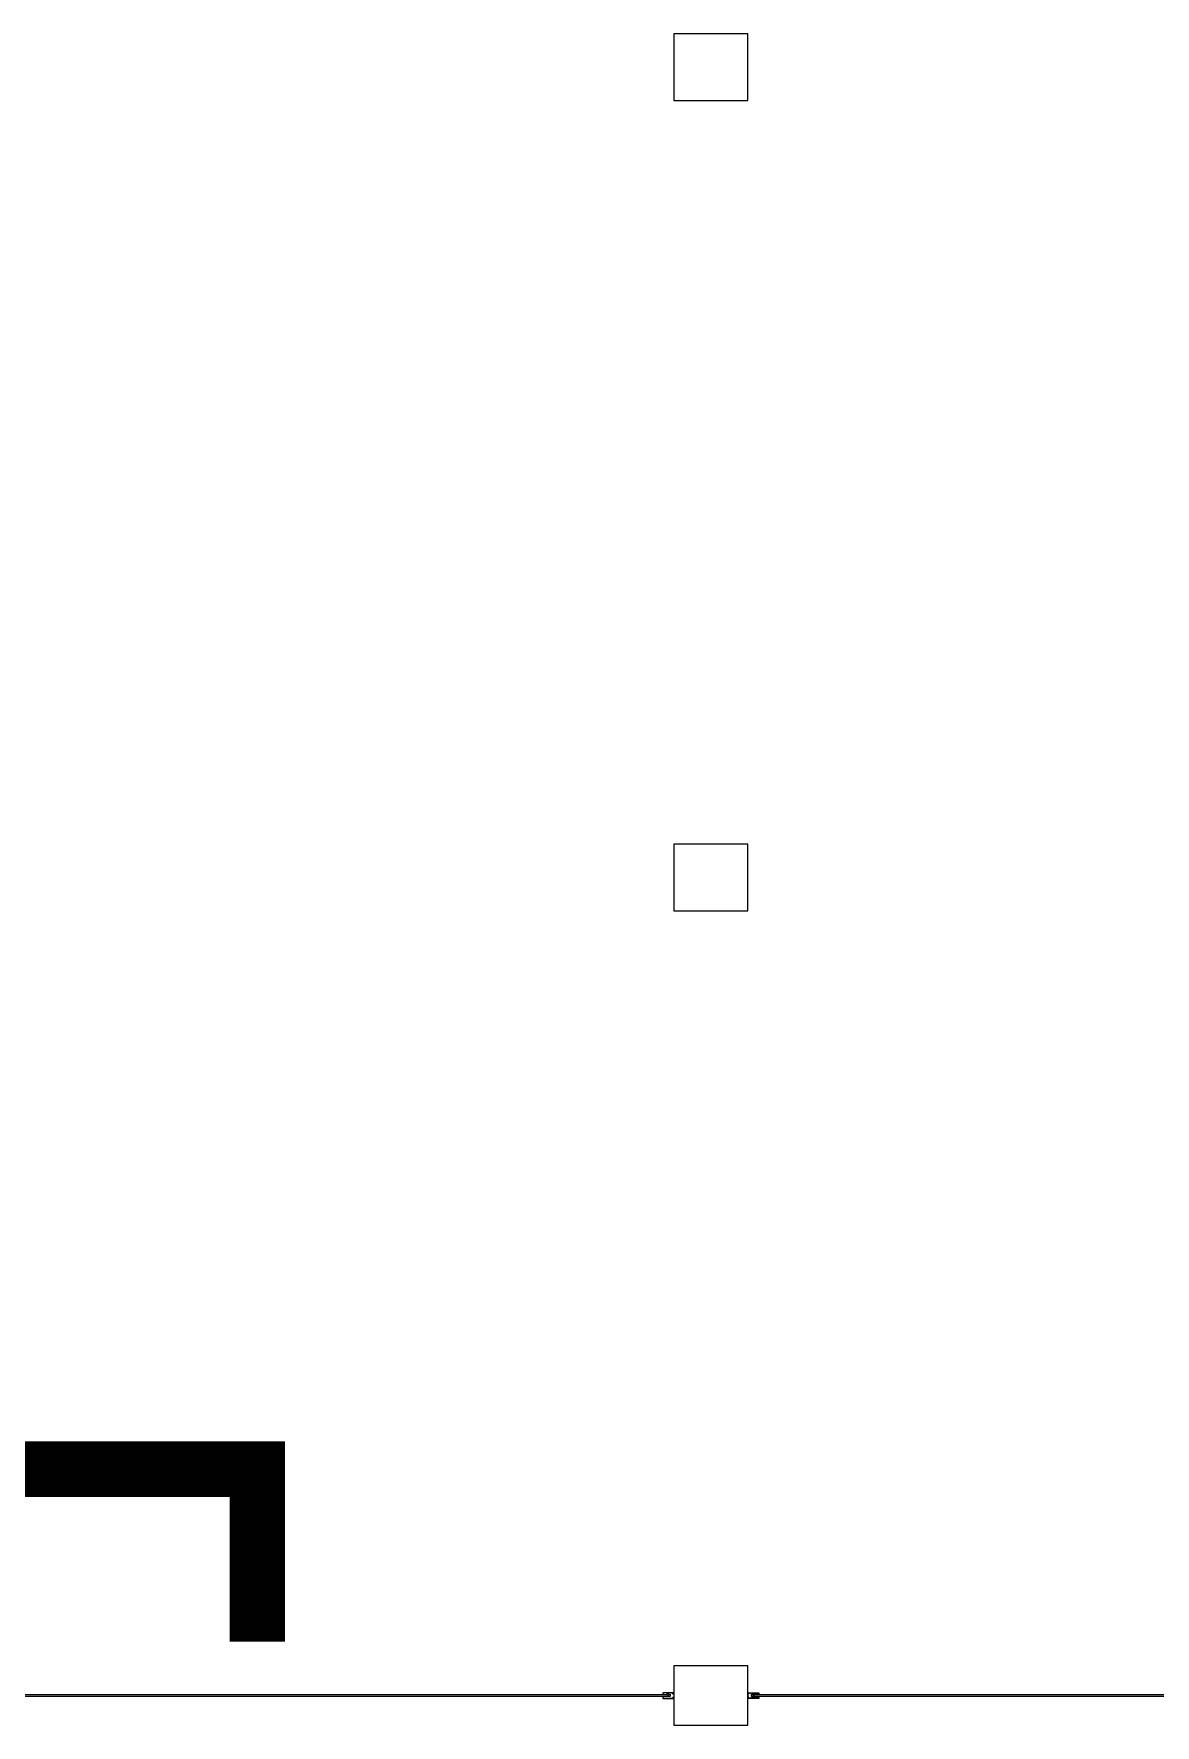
# Model space of a CAD drawing. Header units: millimetres. Extents: x 0 to 356400, y 0 to 68257.
# Drawn here: x 198818 to 199424, y 4902 to 5816 of the extents above; entities that cross this region are included whole.
import ezdxf

# ---------------------------------------------------------------- set-up
doc = ezdxf.new("R2010")
doc.units = ezdxf.units.MM
doc.header["$LTSCALE"] = 75
doc.layers.add('8', color=8, linetype='Continuous')
doc.layers.add('AA-XXXX-TXT1', color=2, linetype='Continuous')

# ---------------------------------------------------------------- blocks, each defined once
blk = doc.blocks.new('G$C7369CDF7')
at = {"layer": '8'}
for p, q in [((61218, 23600), (61218, 33300)), ((61243, 33300), (61243, 23600)), ((39680, 23550), (38780, 23550)), ((38780, 23550), (38780, 22550)), ((39680, 22550), (39680, 23550)), ((50630, 23550), (49730, 23550)), ((49730, 23550), (49730, 22550)), ((50630, 22550), (50630, 23550)), ((61630, 23550), (60830, 23550)), ((60830, 23550), (60830, 22550)), ((61193, 23560), (61193, 23700)), ((61193, 23700), (61218, 23700)), ((61203, 23560), (61193, 23560)), ((61194, 23562), (61194, 23699)), ((61194, 23699), (61216, 23699)), ((61204, 23562), (61194, 23562)), ((61216, 23642), (61201, 23642)), ((61201, 23642), (61201, 23629)), ((61201, 23629), (61211, 23629)), ((61205, 23641), (61203, 23640)), ((61203, 23640), (61203, 23631)), ((61218, 23640), (61203, 23640)), ((61203, 23640), (61203, 23630)), ((61205, 23630), (61203, 23631)), ((61203, 23630), (61213, 23630)), ((61203, 23550), (61203, 23560)), ((61204, 23550), (61203, 23550)), ((61204, 23550), (61203, 23550)), ((61206, 23570), (61204, 23570)), ((61204, 23570), (61204, 23570)), ((61204, 23570), (61204, 23550)), ((61204, 23550), (61204, 23562)), ((61204, 23550), (61256, 23550)), ((61205, 23640), (61205, 23641)), ((61207, 23641), (61205, 23640)), ((61205, 23638), (61210, 23638)), ((61205, 23638), (61205, 23633)), ((61205, 23633), (61210, 23633)), ((61205, 23631), (61205, 23630)), ((61207, 23630), (61205, 23631)), ((61206, 23570), (61206, 23552)), ((61206, 23552), (61255, 23552)), ((61207, 23640), (61207, 23641)), ((61209, 23641), (61207, 23640)), ((61207, 23631), (61207, 23630)), ((61209, 23630), (61207, 23631)), ((61209, 23640), (61209, 23641)), ((61211, 23641), (61209, 23640)), ((61209, 23631), (61209, 23630)), ((61211, 23630), (61209, 23631)), ((61210, 23633), (61210, 23638)), ((61211, 23640), (61211, 23641)), ((61213, 23641), (61211, 23640)), ((61211, 23631), (61211, 23630)), ((61213, 23630), (61211, 23631)), ((61211, 23629), (61211, 23599)), ((61211, 23599), (61244, 23599)), ((61213, 23638), (61213, 23641)), ((61213, 23630), (61213, 23632)), ((61213, 23630), (61213, 23600)), ((61213, 23600), (61243, 23600)), ((61216, 23699), (61216, 23642)), ((61218, 23700), (61218, 23640)), ((61243, 23600), (61218, 23600)), ((61243, 23600), (61243, 23700)), ((61243, 23700), (61268, 23700)), ((61244, 23599), (61244, 23699)), ((61244, 23699), (61266, 23699)), ((61255, 23570), (61256, 23570)), ((61255, 23552), (61255, 23570)), ((61256, 23550), (61256, 23570)), ((61266, 23562), (61256, 23562)), ((61256, 23562), (61256, 23550)), ((61256, 23550), (61258, 23550)), ((61256, 23550), (61258, 23550)), ((61268, 23560), (61258, 23560)), ((61258, 23560), (61258, 23550)), ((61266, 23699), (61266, 23562)), ((61268, 23700), (61268, 23560)), ((61630, 22550), (61630, 23550)), ((38780, 22550), (39680, 22550)), ((49730, 22550), (50630, 22550)), ((60830, 22550), (61630, 22550)), ((61203, 22540), (61193, 22540)), ((61193, 22540), (61193, 22400)), ((61193, 22400), (61218, 22400)), ((61204, 22539), (61194, 22539)), ((61194, 22539), (61194, 22401)), ((61194, 22401), (61216, 22401)), ((61201, 22458), (61201, 22471)), ((61201, 22471), (61211, 22471)), ((61216, 22458), (61201, 22458)), ((61204, 22550), (61203, 22550)), ((61204, 22550), (61203, 22550)), ((61203, 22550), (61203, 22540)), ((61205, 22470), (61203, 22469)), ((61203, 22460), (61203, 22470)), ((61203, 22470), (61213, 22470)), ((61203, 22460), (61203, 22469)), ((61205, 22459), (61203, 22460)), ((61218, 22460), (61203, 22460)), ((61204, 22550), (61204, 22539)), ((61204, 22530), (61204, 22550)), ((61204, 22550), (61256, 22550)), ((61206, 22530), (61204, 22530)), ((61204, 22530), (61204, 22530)), ((61205, 22469), (61205, 22470)), ((61207, 22470), (61205, 22469)), ((61205, 22467), (61210, 22467)), ((61205, 22462), (61205, 22467)), ((61205, 22462), (61210, 22462)), ((61205, 22460), (61205, 22459)), ((61207, 22459), (61205, 22460)), ((61206, 22530), (61206, 22548)), ((61206, 22548), (61255, 22548)), ((61207, 22469), (61207, 22470)), ((61209, 22470), (61207, 22469)), ((61207, 22460), (61207, 22459)), ((61209, 22459), (61207, 22460)), ((61209, 22469), (61209, 22470)), ((61211, 22470), (61209, 22469)), ((61209, 22460), (61209, 22459)), ((61211, 22459), (61209, 22460)), ((61210, 22467), (61210, 22462)), ((61211, 22471), (61211, 22501)), ((61211, 22501), (61244, 22501)), ((61211, 22469), (61211, 22470)), ((61213, 22470), (61211, 22469)), ((61211, 22460), (61211, 22459)), ((61213, 22459), (61211, 22460)), ((61213, 22470), (61213, 22500)), ((61213, 22500), (61243, 22500)), ((61213, 22470), (61213, 22468)), ((61213, 22462), (61213, 22459)), ((61216, 22401), (61216, 22458)), ((61218, 12600), (61218, 22500)), ((61218, 22500), (61243, 22500)), ((61218, 22400), (61218, 22460)), ((61243, 22500), (61243, 12600)), ((61243, 22500), (61243, 22400)), ((61243, 22400), (61268, 22400)), ((61244, 22501), (61244, 22401)), ((61244, 22401), (61266, 22401)), ((61255, 22548), (61255, 22530)), ((61255, 22530), (61256, 22530)), ((61256, 22550), (61258, 22550)), ((61256, 22550), (61258, 22550)), ((61256, 22539), (61256, 22550)), ((61256, 22550), (61256, 22530)), ((61266, 22539), (61256, 22539)), ((61258, 22540), (61258, 22550)), ((61268, 22540), (61258, 22540)), ((61266, 22401), (61266, 22539)), ((61268, 22400), (61268, 22540))]:
    blk.add_line(p, q, dxfattribs=at)
for centre, radius, start, end in [((61213, 23638), 0.5, 90, 270), ((61213, 23633), 0.5, 90, 270), ((61209, 23597), 40, 47.9871, 84.162), ((61214, 23598), 35.2, 53.3097, 91.8757), ((61234, 23625), 2, 270, 50.0288), ((61234, 23625), 1, 270, 40.761), ((61234, 23624), 0.5, 90, 270), ((61213, 22467), 0.5, 90, 270), ((61213, 22462), 0.5, 90, 270), ((61214, 22502), 35.2, 268.1243, 306.6903), ((61209, 22503), 40, 275.838, 312.0129), ((61234, 22475), 2, 309.9712, 90), ((61234, 22476), 0.5, 90, 270), ((61234, 22475), 1, 319.239, 90)]:
    blk.add_arc(centre, radius, start, end, dxfattribs=at)

msp = doc.modelspace()

# ---------------------------------------------------------------- linework, layer by layer
at = {"layer": 'AA-XXXX-TXT1', "const_width": 30}
msp.add_lwpolyline([(198938.95, 4947.04), (198938.95, 5040.24), (198004.39, 5040.24), (198004.39, 4947.04)], dxfattribs=at)

# ---------------------------------------------------------------- block references
at = {"xscale": 0.04000000000000001, "yscale": 0.04000000000000001, "zscale": 0.04000000000000001, "rotation": 270}
msp.add_blockref('G$C7369CDF7', (198262.17, 7367.09), dxfattribs=at)

doc.saveas('drawing.dxf')
